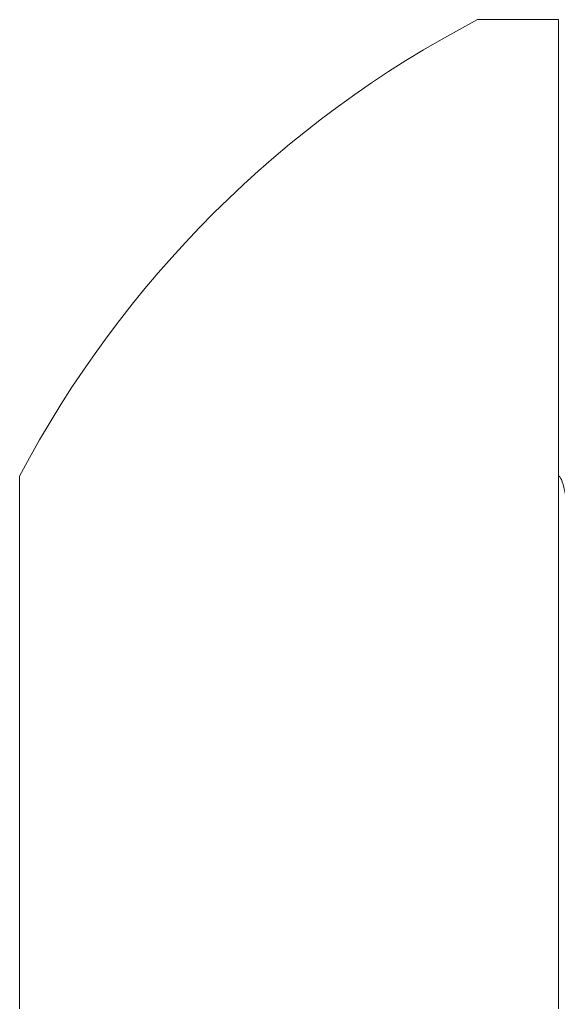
# Model space of a CAD drawing. Header units: inches. Extents: x -1 to 66.5, y -11.9 to 25.2.
# Drawn here: x 34.6095 to 34.7442, y 3.7611 to 4.0065 of the extents above; entities that cross this region are included whole.
import ezdxf

# ---------------------------------------------------------------- set-up
doc = ezdxf.new("R2010")
doc.units = ezdxf.units.IN
doc.header["$MEASUREMENT"] = 0
doc.linetypes.add('SLD-Solid', pattern=[0])
doc.layers.add('Fastener', color=134, linetype='Continuous')

msp = doc.modelspace()

# ---------------------------------------------------------------- linework, layer by layer
at = {"layer": 'Fastener', "linetype": 'SLD-Solid', "lineweight": 15}
for p, q in [((34.74415582036482, 4.006535090450889), (34.723955824828, 4.006535090450889)), ((34.74415582036482, 3.765868430652679), (34.74415582036482, 4.006535090450889)), ((34.60948915493451, 3.765868430652679), (34.60948915493451, 3.892535096277438)), ((34.60948915493451, 3.63920176502792), (34.60948915493451, 3.765868430652679)), ((34.74415582036482, 3.525201770854469), (34.74415582036482, 3.765868430652679))]:
    msp.add_line(p, q, dxfattribs=at)
at = {"layer": 'Fastener', "linetype": 'SLD-Solid', "lineweight": 15, "flags": 128}
msp.add_lwpolyline([(34.76555524204576, 3.639699827052043), (34.7653682930943, 3.639426700207228), (34.76517712752488, 3.639257705492803), (34.76498915191861, 3.63920176502792), (34.76477136665671, 3.639276710828806), (34.76454936477685, 3.639503357099459), (34.7643234884973, 3.639883989369029), (34.76409409225842, 3.640420428727591), (34.76386156716679, 3.641113885161168), (34.76362629210693, 3.641965030884215), (34.76338871929584, 3.642973963673382), (34.76316925960883, 3.644036966949033), (34.76294856549164, 3.645231284263289), (34.76272696694046, 3.646555607853479), (34.76250481839563, 3.6480082632945), (34.76228248651958, 3.649587136166339), (34.76206031353058, 3.651289708720297), (34.76183865386899, 3.653113059879011), (34.76161787419723, 3.655053901902683), (34.7613983045115, 3.657108592611165), (34.76118031147422, 3.659273159828121), (34.76096420063742, 3.661543289158949), (34.76075030199728, 3.663914427878463), (34.76055093541149, 3.666238236589184), (34.76035407435232, 3.668643309916682), (34.76015995103929, 3.671125254022829), (34.75996879769195, 3.673679552848684), (34.75978082208569, 3.676301574225537), (34.75956303682378, 3.679435273024779), (34.75934103494392, 3.682691858737758), (34.75911515866437, 3.686067469186863), (34.75888576242549, 3.689557698311882), (34.75865322511179, 3.693157638947284), (34.758417962274, 3.696861864489087), (34.75818037724083, 3.700664465561115), (34.7579609297759, 3.704231192691312), (34.75774022343663, 3.707870048432717), (34.75751862488545, 3.71157556340407), (34.75729648856269, 3.715342020726967), (34.75707414446457, 3.719163489636587), (34.75685197147557, 3.723033859092416), (34.75663032403607, 3.726946862222404), (34.7564095443643, 3.730896122155771), (34.75618997467858, 3.734875173411654), (34.75597196941921, 3.738877510787422), (34.7557558585824, 3.742896609219565), (34.75554197216435, 3.746925969616495), (34.75534260557856, 3.750728689853812), (34.75514574451939, 3.754529473655166), (34.75495162120636, 3.758323083858835), (34.75476046785903, 3.762104398267047), (34.75457249225276, 3.765868430652679), (34.75435470699085, 3.770225204940907), (34.75413270511099, 3.774604073696118), (34.75390681660937, 3.77899726329284), (34.75367742037048, 3.783396766358294), (34.75344489527885, 3.787794390278789), (34.75320963244107, 3.792181798067302), (34.7529720474079, 3.796550568710003), (34.75275258772089, 3.800531670219979), (34.7525318936037, 3.804483484568282), (34.75231029505252, 3.808399543218526), (34.75208814650769, 3.812273460133374), (34.75186581463164, 3.816098962329736), (34.75164364164264, 3.819869923489492), (34.75142199420313, 3.823580394514703), (34.7512012023093, 3.827224646304884), (34.75098164484564, 3.830797185034612), (34.75076363958628, 3.834292779653206), (34.75054752874948, 3.837706510773048), (34.75033363010934, 3.84103375233647), (34.75013427574564, 3.844087799833629), (34.74993741468646, 3.847057844967859), (34.74974329137343, 3.849940874996184), (34.74955212580402, 3.852734164394533), (34.74936415019775, 3.855435287079821), (34.74914636493584, 3.858462995992358), (34.74892436305598, 3.861399069852361), (34.74869848677643, 3.864236364853465), (34.74846909053755, 3.866967969408847), (34.74823656544592, 3.869587210262264), (34.74800130260815, 3.87208772582054), (34.74776371757497, 3.874463490597725), (34.74754425788797, 3.876526895649981), (34.74732356377078, 3.878476745347374), (34.74710196521959, 3.880309373065591), (34.74687981667476, 3.882021466620674), (34.74665748479871, 3.883610068269013), (34.74643531180971, 3.885072635817751), (34.74621365214812, 3.886407042624793), (34.74599287247636, 3.887611528710465), (34.74577331501271, 3.888684810756265), (34.74555530975335, 3.889625996550272), (34.74533919891655, 3.890434633875492), (34.74512530027641, 3.891110710509842), (34.7449259459127, 3.891627056767188), (34.74472907263144, 3.892026559929871), (34.74453494931842, 3.892310161098131), (34.74434379597108, 3.892479155812556), (34.74415582036482, 3.892535096277438), (34.74415582036482, 3.892535096277438)], dxfattribs=at)
at = {"layer": 'Fastener', "linetype": 'SLD-Solid', "lineweight": 15}
msp.add_arc((34.84964036829115, 3.765868430652679), 0.2715088391215026, 117.575137326991, 152.190797952375, dxfattribs=at)

doc.saveas('drawing.dxf')
